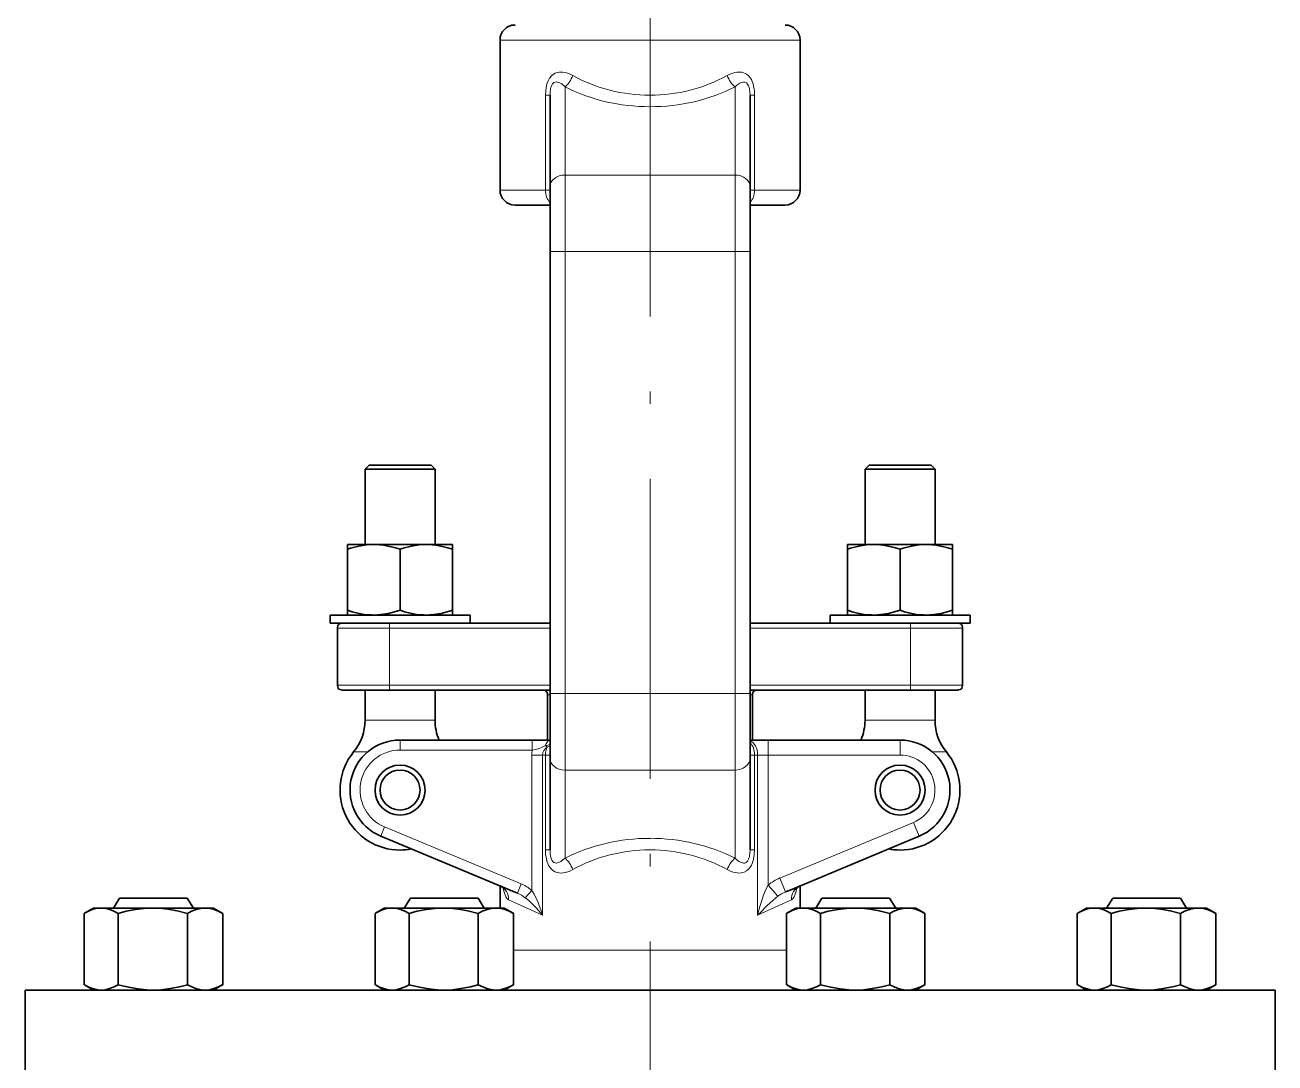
# Model space of a CAD drawing. Extents: x 0 to 420, y 0 to 297.
# Drawn here: x 44 to 94, y 207.3 to 248.8 of the extents above; entities that cross this region are included whole.
import ezdxf

# ---------------------------------------------------------------- set-up
doc = ezdxf.new("R2010")
doc.units = 0
doc.linetypes.add('DASHDOT', pattern=[18.5, 12, -3, 0.5, -3])

msp = doc.modelspace()

# ---------------------------------------------------------------- linework, layer by layer
at = {"color": 7, "linetype": 'DASHDOT', "lineweight": 13}
msp.add_line((69.037, 267.645), (69.037, 144.827), dxfattribs=at)
at = {"color": 7, "lineweight": 13, "ltscale": 0.15}
for p, q in [((63.037, 248.201), (69.037, 248.201)), ((69.037, 248.201), (75.037, 248.201))]:
    msp.add_line(p, q, dxfattribs=at)
at = {"color": 7, "lineweight": 35, "ltscale": 0.15}
for p, q in [((63.037, 248.201), (63.037, 242.201)), ((75.037, 248.201), (75.037, 242.201))]:
    msp.add_line(p, q, dxfattribs=at)
at = {"color": 7, "lineweight": 13, "ltscale": 0.088105}
for p, q in [((65.637, 242.8), (65.637, 246.324)), ((72.437, 242.8), (72.437, 246.324)), ((65.637, 219.002), (65.637, 215.478)), ((72.437, 219.002), (72.437, 215.478))]:
    msp.add_line(p, q, dxfattribs=at)
at = {"color": 7, "lineweight": 13, "ltscale": 0.09479}
for p, q in [((64.855, 242.201), (64.855, 245.993)), ((73.219, 242.201), (73.219, 245.993)), ((64.855, 215.809), (64.855, 219.601)), ((73.219, 215.809), (73.219, 219.601))]:
    msp.add_line(p, q, dxfattribs=at)
at = {"color": 7, "lineweight": 13, "ltscale": 0.004545}
for p, q in [((65.037, 245.993), (64.855, 245.993)), ((73.037, 245.993), (73.219, 245.993)), ((64.855, 242.201), (65.037, 242.201)), ((73.037, 242.201), (73.219, 242.201)), ((65.037, 219.601), (64.855, 219.601)), ((65.037, 215.809), (64.855, 215.809))]:
    msp.add_line(p, q, dxfattribs=at)
at = {"color": 7, "lineweight": 35, "ltscale": 0.091307}
for p, q in [((65.037, 242.34), (65.037, 245.993)), ((73.037, 242.34), (73.037, 245.993)), ((65.037, 219.462), (65.037, 215.809)), ((73.037, 219.462), (73.037, 215.809))]:
    msp.add_line(p, q, dxfattribs=at)
at = {"color": 7, "lineweight": 13, "ltscale": 0.076604}
for p, q in [((65.637, 242.8), (65.637, 239.736)), ((72.437, 242.8), (72.437, 239.736)), ((65.637, 222.066), (65.637, 219.002)), ((72.437, 222.066), (72.437, 219.002))]:
    msp.add_line(p, q, dxfattribs=at)
at = {"color": 7, "lineweight": 13, "ltscale": 0.17}
for p, q in [((72.437, 242.8), (65.637, 242.8)), ((72.437, 239.736), (65.637, 239.736)), ((72.437, 222.066), (65.637, 222.066)), ((72.437, 219.002), (65.637, 219.002))]:
    msp.add_line(p, q, dxfattribs=at)
at = {"color": 7, "lineweight": 13, "ltscale": 0.045455}
for p, q in [((63.037, 242.201), (64.855, 242.201)), ((73.219, 242.201), (75.037, 242.201))]:
    msp.add_line(p, q, dxfattribs=at)
at = {"color": 7, "lineweight": 35, "ltscale": 0.065114}
for p, q in [((65.037, 242.34), (65.037, 239.736)), ((73.037, 242.34), (73.037, 239.736)), ((65.037, 222.066), (65.037, 219.462)), ((73.037, 222.066), (73.037, 219.462))]:
    msp.add_line(p, q, dxfattribs=at)
at = {"color": 7, "lineweight": 35, "ltscale": 0.035}
for p, q in [((63.637, 241.601), (65.037, 241.601)), ((73.037, 241.601), (74.437, 241.601)), ((59.037, 231.041), (57.637, 231.041)), ((60.437, 231.041), (59.037, 231.041)), ((79.037, 231.041), (77.637, 231.041)), ((80.437, 231.041), (79.037, 231.041))]:
    msp.add_line(p, q, dxfattribs=at)
at = {"color": 7, "lineweight": 35, "ltscale": 0.441739}
for p, q in [((65.037, 239.736), (65.037, 222.066)), ((73.037, 239.736), (73.037, 222.066))]:
    msp.add_line(p, q, dxfattribs=at)
at = {"color": 7, "lineweight": 13, "ltscale": 0.015}
for p, q in [((65.037, 239.736), (65.637, 239.736)), ((72.437, 239.736), (73.037, 239.736)), ((65.037, 222.066), (65.637, 222.066)), ((72.437, 222.066), (73.037, 222.066)), ((73.77, 220.201), (73.77, 219.601)), ((79.037, 220.201), (79.037, 219.601)), ((79.806, 216.355), (79.575, 216.909)), ((74.463, 214.128), (74.232, 214.682))]:
    msp.add_line(p, q, dxfattribs=at)
at = {"color": 7, "lineweight": 13, "ltscale": 0.441739}
for p, q in [((65.637, 239.736), (65.637, 222.066)), ((72.437, 239.736), (72.437, 222.066))]:
    msp.add_line(p, q, dxfattribs=at)
at = {"color": 7, "lineweight": 35, "ltscale": 0.005657}
for p, q in [((57.797, 231.201), (57.637, 231.041)), ((60.437, 231.041), (60.277, 231.201)), ((77.797, 231.201), (77.637, 231.041)), ((80.437, 231.041), (80.277, 231.201))]:
    msp.add_line(p, q, dxfattribs=at)
at = {"color": 7, "lineweight": 35, "ltscale": 0.0755}
for p, q in [((57.637, 231.041), (57.637, 228.021)), ((60.437, 228.021), (60.437, 231.041)), ((77.637, 231.041), (77.637, 228.021)), ((80.437, 228.021), (80.437, 231.041))]:
    msp.add_line(p, q, dxfattribs=at)
at = {"color": 7, "lineweight": 35, "ltscale": 0.031}
for p, q in [((57.797, 231.201), (59.037, 231.201)), ((59.037, 231.201), (60.277, 231.201)), ((77.797, 231.201), (79.037, 231.201)), ((79.037, 231.201), (80.277, 231.201))]:
    msp.add_line(p, q, dxfattribs=at)
at = {"color": 7, "lineweight": 35, "ltscale": 0.02625}
for p, q in [((57.987, 228.021), (56.937, 228.021)), ((59.037, 228.021), (57.987, 228.021)), ((60.087, 228.021), (59.037, 228.021)), ((61.137, 228.021), (60.087, 228.021)), ((77.987, 228.021), (76.937, 228.021)), ((79.037, 228.021), (77.987, 228.021)), ((80.087, 228.021), (79.037, 228.021)), ((81.137, 228.021), (80.087, 228.021)), ((57.987, 225.201), (59.037, 225.201)), ((59.037, 225.201), (60.087, 225.201)), ((77.987, 225.201), (79.037, 225.201)), ((79.037, 225.201), (80.087, 225.201))]:
    msp.add_line(p, q, dxfattribs=at)
at = {"color": 7, "lineweight": 35, "ltscale": 0.004689}
for p, q in [((56.937, 227.833), (56.937, 228.021)), ((61.137, 228.021), (61.137, 227.833)), ((76.937, 227.833), (76.937, 228.021)), ((81.137, 228.021), (81.137, 227.833)), ((56.937, 225.201), (56.937, 225.389)), ((61.137, 225.389), (61.137, 225.201)), ((76.937, 225.201), (76.937, 225.389)), ((81.137, 225.389), (81.137, 225.201))]:
    msp.add_line(p, q, dxfattribs=at)
at = {"color": 7, "lineweight": 35, "ltscale": 0.061122}
for p, q in [((56.937, 227.833), (56.937, 225.389)), ((59.037, 227.833), (59.037, 225.389)), ((61.137, 227.833), (61.137, 225.389)), ((76.937, 227.833), (76.937, 225.389)), ((79.037, 227.833), (79.037, 225.389)), ((81.137, 227.833), (81.137, 225.389))]:
    msp.add_line(p, q, dxfattribs=at)
at = {"color": 7, "lineweight": 35, "ltscale": 0.14}
for p, q in [((61.837, 225.201), (56.237, 225.201)), ((81.837, 225.201), (76.237, 225.201)), ((61.837, 224.881), (56.237, 224.881)), ((81.837, 224.881), (76.237, 224.881)), ((63.437, 214.201), (58.268, 216.355)), ((74.637, 214.201), (79.806, 216.355))]:
    msp.add_line(p, q, dxfattribs=at)
at = {"color": 7, "lineweight": 35, "ltscale": 0.008}
for p, q in [((56.237, 225.201), (56.237, 224.881)), ((61.837, 224.881), (61.837, 225.201)), ((76.237, 225.201), (76.237, 224.881)), ((81.837, 224.881), (81.837, 225.201))]:
    msp.add_line(p, q, dxfattribs=at)
at = {"color": 7, "lineweight": 13, "ltscale": 0.051875}
for p, q in [((56.537, 224.681), (58.612, 224.681)), ((79.462, 224.681), (81.537, 224.681)), ((56.537, 222.401), (58.612, 222.401)), ((79.462, 222.401), (81.537, 222.401))]:
    msp.add_line(p, q, dxfattribs=at)
at = {"color": 7, "lineweight": 35, "ltscale": 0.057}
for p, q in [((56.537, 224.681), (56.537, 222.401)), ((81.537, 224.681), (81.537, 222.401))]:
    msp.add_line(p, q, dxfattribs=at)
at = {"color": 7, "lineweight": 13, "ltscale": 0.057}
for p, q in [((58.612, 224.681), (58.612, 222.401)), ((79.462, 224.681), (79.462, 222.401))]:
    msp.add_line(p, q, dxfattribs=at)
at = {"color": 7, "lineweight": 13, "ltscale": 0.160625}
for p, q in [((58.612, 224.681), (65.037, 224.681)), ((79.462, 224.681), (73.037, 224.681)), ((58.612, 222.401), (65.037, 222.401)), ((79.462, 222.401), (73.037, 222.401))]:
    msp.add_line(p, q, dxfattribs=at)
at = {"color": 7, "lineweight": 35, "ltscale": 0.120754}
for p, q in [((60.207, 224.881), (65.037, 224.881)), ((77.867, 224.881), (73.037, 224.881))]:
    msp.add_line(p, q, dxfattribs=at)
at = {"color": 7, "lineweight": 35, "ltscale": 0.047725}
for p, q in [((56.737, 222.201), (58.646, 222.201)), ((79.428, 222.201), (81.337, 222.201))]:
    msp.add_line(p, q, dxfattribs=at)
at = {"color": 7, "lineweight": 35, "ltscale": 0.005}
msp.add_line((57.437, 222.201), (57.637, 222.201), dxfattribs=at)
at = {"color": 7, "lineweight": 35, "ltscale": 0.030179}
for p, q in [((57.637, 222.201), (57.637, 220.994)), ((60.437, 220.994), (60.437, 222.201)), ((77.637, 222.201), (77.637, 220.994)), ((80.437, 220.994), (80.437, 222.201))]:
    msp.add_line(p, q, dxfattribs=at)
at = {"color": 7, "lineweight": 35, "ltscale": 0.159775}
for p, q in [((58.646, 222.201), (65.037, 222.201)), ((79.428, 222.201), (73.037, 222.201))]:
    msp.add_line(p, q, dxfattribs=at)
at = {"color": 7, "lineweight": 35, "ltscale": 0.045237}
for p, q in [((64.937, 222.01), (64.937, 220.201)), ((73.137, 222.01), (73.137, 220.201))]:
    msp.add_line(p, q, dxfattribs=at)
at = {"color": 7, "lineweight": 13, "ltscale": 2.44141e-05}
for p, q in [((64.938, 222.01), (64.937, 222.01)), ((73.136, 222.01), (73.137, 222.01))]:
    msp.add_line(p, q, dxfattribs=at)
at = {"color": 7, "lineweight": 13, "ltscale": 0.000151474}
for p, q in [((64.944, 222.01), (64.938, 222.01)), ((73.13, 222.01), (73.136, 222.01))]:
    msp.add_line(p, q, dxfattribs=at)
at = {"color": 7, "lineweight": 13, "ltscale": 0.002324}
for p, q in [((65.037, 222.01), (64.944, 222.01)), ((73.13, 222.01), (73.037, 222.01))]:
    msp.add_line(p, q, dxfattribs=at)
at = {"color": 7, "lineweight": 13, "ltscale": 0.021035}
for p, q in [((58.478, 220.994), (57.637, 220.994)), ((78.478, 220.994), (77.637, 220.994))]:
    msp.add_line(p, q, dxfattribs=at)
at = {"color": 7, "lineweight": 13, "ltscale": 0.003027}
for p, q in [((58.599, 220.994), (58.478, 220.994)), ((78.599, 220.994), (78.478, 220.994))]:
    msp.add_line(p, q, dxfattribs=at)
at = {"color": 7, "lineweight": 13, "ltscale": 0.006308}
for p, q in [((58.852, 220.994), (58.599, 220.994)), ((78.852, 220.994), (78.599, 220.994))]:
    msp.add_line(p, q, dxfattribs=at)
at = {"color": 7, "lineweight": 13, "ltscale": 0.003119}
for p, q in [((58.977, 220.994), (58.852, 220.994)), ((78.977, 220.994), (78.852, 220.994))]:
    msp.add_line(p, q, dxfattribs=at)
at = {"color": 7, "lineweight": 13, "ltscale": 0.001511}
for p, q in [((59.037, 220.994), (58.977, 220.994)), ((79.037, 220.994), (78.977, 220.994))]:
    msp.add_line(p, q, dxfattribs=at)
at = {"color": 7, "lineweight": 13, "ltscale": 0.035}
for p, q in [((60.437, 220.994), (59.037, 220.994)), ((80.437, 220.994), (79.037, 220.994))]:
    msp.add_line(p, q, dxfattribs=at)
at = {"color": 7, "lineweight": 35, "ltscale": 0.132264}
msp.add_line((59.037, 220.201), (64.328, 220.201), dxfattribs=at)
at = {"color": 7, "lineweight": 13, "ltscale": 0.01}
for p, q in [((59.037, 220.201), (59.037, 219.801)), ((64.328, 220.201), (64.328, 219.801)), ((58.268, 216.355), (58.422, 216.724)), ((63.736, 214.076), (63.89, 214.446))]:
    msp.add_line(p, q, dxfattribs=at)
at = {"color": 7, "lineweight": 35, "ltscale": 0.017736}
msp.add_line((64.328, 220.201), (65.037, 220.201), dxfattribs=at)
at = {"color": 7, "lineweight": 35, "ltscale": 0.018322}
msp.add_line((73.77, 220.201), (73.037, 220.201), dxfattribs=at)
at = {"color": 7, "lineweight": 35, "ltscale": 0.131678}
msp.add_line((73.77, 220.201), (79.037, 220.201), dxfattribs=at)
at = {"color": 7, "lineweight": 13, "ltscale": 0.013966}
for p, q in [((57.741, 219.724), (57.182, 219.724)), ((80.892, 219.724), (80.333, 219.724))]:
    msp.add_line(p, q, dxfattribs=at)
at = {"color": 7, "lineweight": 13, "ltscale": 0.132264}
msp.add_line((59.037, 219.801), (64.328, 219.801), dxfattribs=at)
at = {"color": 7, "lineweight": 13, "ltscale": 0.135312}
msp.add_line((64.304, 214.189), (64.304, 219.601), dxfattribs=at)
at = {"color": 7, "lineweight": 13, "ltscale": 0.010756}
for p, q in [((64.304, 219.601), (64.734, 219.601)), ((73.77, 219.601), (73.34, 219.601))]:
    msp.add_line(p, q, dxfattribs=at)
at = {"color": 7, "lineweight": 13, "ltscale": 0.00302}
for p, q in [((64.855, 219.601), (64.734, 219.601)), ((73.34, 219.601), (73.219, 219.601))]:
    msp.add_line(p, q, dxfattribs=at)
at = {"color": 7, "lineweight": 13, "ltscale": 0.160283}
for p, q in [((64.734, 213.19), (64.734, 219.601)), ((73.34, 213.19), (73.34, 219.601))]:
    msp.add_line(p, q, dxfattribs=at)
at = {"color": 7, "lineweight": 13, "ltscale": 0.002083}
msp.add_line((64.858, 219.977), (64.92, 219.921), dxfattribs=at)
at = {"color": 7, "lineweight": 13, "ltscale": 9.23157e-05}
msp.add_line((73.041, 219.601), (73.037, 219.601), dxfattribs=at)
at = {"color": 7, "lineweight": 13, "ltscale": 0.004453}
msp.add_line((73.219, 219.601), (73.041, 219.601), dxfattribs=at)
at = {"color": 7, "lineweight": 13, "ltscale": 0.130071}
msp.add_line((73.77, 214.398), (73.77, 219.601), dxfattribs=at)
at = {"color": 7, "lineweight": 13, "ltscale": 0.131678}
msp.add_line((73.77, 219.601), (79.037, 219.601), dxfattribs=at)
at = {"color": 7, "lineweight": 13, "ltscale": 0.148099}
msp.add_line((63.89, 214.446), (58.422, 216.724), dxfattribs=at)
at = {"color": 7, "lineweight": 13, "ltscale": 0.14471}
msp.add_line((79.575, 216.909), (74.232, 214.682), dxfattribs=at)
at = {"color": 7, "lineweight": 13, "ltscale": 0.004546}
msp.add_line((73.037, 215.809), (73.219, 215.809), dxfattribs=at)
at = {"color": 7, "lineweight": 35, "ltscale": 0.022167}
msp.add_line((63.037, 213.481), (63.037, 214.368), dxfattribs=at)
at = {"color": 7, "lineweight": 35, "ltscale": 0.008099}
msp.add_line((63.437, 214.201), (63.736, 214.076), dxfattribs=at)
at = {"color": 7, "lineweight": 13, "ltscale": 0.009715}
msp.add_line((64.304, 214.189), (64.049, 213.895), dxfattribs=at)
at = {"color": 7, "lineweight": 13, "ltscale": 0.014647}
msp.add_line((73.77, 214.398), (74.15, 213.952), dxfattribs=at)
at = {"color": 7, "lineweight": 35, "ltscale": 0.00471}
msp.add_line((74.637, 214.201), (74.463, 214.128), dxfattribs=at)
at = {"color": 7, "lineweight": 35, "ltscale": 0.022166}
msp.add_line((75.037, 213.481), (75.037, 214.368), dxfattribs=at)
at = {"color": 7, "lineweight": 35, "ltscale": 0.011736}
for p, q in [((47.819, 213.881), (47.574, 213.481)), ((50.528, 213.881), (50.774, 213.481)), ((59.455, 213.881), (59.209, 213.481)), ((62.164, 213.881), (62.409, 213.481)), ((75.91, 213.881), (75.665, 213.481)), ((78.619, 213.881), (78.865, 213.481)), ((87.546, 213.881), (87.3, 213.481)), ((90.255, 213.881), (90.5, 213.481))]:
    msp.add_line(p, q, dxfattribs=at)
at = {"color": 7, "lineweight": 35, "ltscale": 0.0335}
for p, q in [((47.819, 213.881), (49.159, 213.881)), ((59.455, 213.881), (60.795, 213.881)), ((75.91, 213.881), (77.25, 213.881)), ((87.546, 213.881), (88.886, 213.881))]:
    msp.add_line(p, q, dxfattribs=at)
at = {"color": 7, "lineweight": 35, "ltscale": 0.034231}
for p, q in [((49.159, 213.881), (50.528, 213.881)), ((60.795, 213.881), (62.164, 213.881)), ((77.25, 213.881), (78.619, 213.881)), ((88.886, 213.881), (90.255, 213.881))]:
    msp.add_line(p, q, dxfattribs=at)
at = {"color": 7, "lineweight": 13, "ltscale": 0.009795}
for p, q in [((63.736, 213.647), (63.38, 213.81)), ((74.338, 213.647), (74.694, 213.81))]:
    msp.add_line(p, q, dxfattribs=at)
at = {"color": 7, "lineweight": 13, "ltscale": 0.027448}
for p, q in [((64.734, 213.19), (63.736, 213.647)), ((73.34, 213.19), (74.338, 213.647))]:
    msp.add_line(p, q, dxfattribs=at)
at = {"color": 7, "lineweight": 35, "ltscale": 0.000489865}
for p, q in [((46.419, 213.276), (46.402, 213.267)), ((58.055, 213.276), (58.038, 213.267)), ((63.563, 213.276), (63.58, 213.267))]:
    msp.add_line(p, q, dxfattribs=at)
at = {"color": 7, "lineweight": 35, "ltscale": 0.071282}
for p, q in [((46.402, 210.415), (46.402, 213.267)), ((47.762, 210.415), (47.762, 213.267)), ((50.533, 210.415), (50.533, 213.267)), ((51.945, 210.415), (51.945, 213.267)), ((58.038, 210.415), (58.038, 213.267)), ((59.398, 210.415), (59.398, 213.267)), ((62.169, 210.415), (62.169, 213.267)), ((63.58, 210.415), (63.58, 213.267)), ((74.494, 210.415), (74.494, 213.267)), ((75.853, 210.415), (75.853, 213.267)), ((78.624, 210.415), (78.624, 213.267)), ((80.036, 210.415), (80.036, 213.267)), ((86.129, 210.415), (86.129, 213.267)), ((87.489, 210.415), (87.489, 213.267)), ((90.26, 210.415), (90.26, 213.267)), ((91.671, 210.415), (91.671, 213.267))]:
    msp.add_line(p, q, dxfattribs=at)
at = {"color": 7, "lineweight": 35, "ltscale": 0.010225}
for p, q in [((46.774, 213.481), (46.419, 213.276)), ((51.574, 213.481), (51.928, 213.276)), ((58.409, 213.481), (58.055, 213.276)), ((63.209, 213.481), (63.563, 213.276)), ((74.865, 213.481), (74.51, 213.276)), ((79.665, 213.481), (80.019, 213.276)), ((86.5, 213.481), (86.146, 213.276)), ((91.3, 213.481), (91.655, 213.276)), ((46.774, 210.201), (46.419, 210.405)), ((51.574, 210.201), (51.928, 210.405)), ((58.409, 210.201), (58.055, 210.405)), ((63.209, 210.201), (63.563, 210.405)), ((74.865, 210.201), (74.51, 210.405)), ((79.665, 210.201), (80.019, 210.405)), ((86.5, 210.201), (86.146, 210.405)), ((91.3, 210.201), (91.655, 210.405))]:
    msp.add_line(p, q, dxfattribs=at)
at = {"color": 7, "lineweight": 35, "ltscale": 0.007717}
for p, q in [((47.082, 213.481), (46.774, 213.481)), ((58.718, 213.481), (58.409, 213.481)), ((75.173, 213.481), (74.865, 213.481))]:
    msp.add_line(p, q, dxfattribs=at)
at = {"color": 7, "lineweight": 35, "ltscale": 0.051635}
msp.add_line((49.148, 213.481), (47.082, 213.481), dxfattribs=at)
at = {"color": 7, "lineweight": 35, "ltscale": 0.052283}
for p, q in [((51.239, 213.481), (49.148, 213.481)), ((62.875, 213.481), (60.783, 213.481)), ((79.33, 213.481), (77.239, 213.481)), ((90.966, 213.481), (88.874, 213.481))]:
    msp.add_line(p, q, dxfattribs=at)
at = {"color": 7, "lineweight": 35, "ltscale": 0.008362}
for p, q in [((51.573, 213.481), (51.239, 213.481)), ((63.209, 213.481), (62.875, 213.481)), ((79.665, 213.481), (79.33, 213.481)), ((91.3, 213.481), (90.966, 213.481))]:
    msp.add_line(p, q, dxfattribs=at)
at = {"color": 7, "lineweight": 35, "ltscale": 0.000489782}
for p, q in [((51.928, 213.276), (51.945, 213.267)), ((86.146, 213.276), (86.129, 213.267)), ((91.655, 213.276), (91.671, 213.267))]:
    msp.add_line(p, q, dxfattribs=at)
at = {"color": 7, "lineweight": 35, "ltscale": 0.051634}
for p, q in [((60.783, 213.481), (58.718, 213.481)), ((77.239, 213.481), (75.173, 213.481)), ((88.874, 213.481), (86.809, 213.481))]:
    msp.add_line(p, q, dxfattribs=at)
at = {"color": 7, "lineweight": 35, "ltscale": 0.000489947}
for p, q in [((74.51, 213.276), (74.494, 213.267)), ((80.019, 213.276), (80.036, 213.267))]:
    msp.add_line(p, q, dxfattribs=at)
at = {"color": 7, "lineweight": 35, "ltscale": 0.007718}
msp.add_line((86.809, 213.481), (86.5, 213.481), dxfattribs=at)
at = {"color": 7, "lineweight": 13, "ltscale": 0.136414}
for p, q in [((69.037, 211.801), (63.58, 211.801)), ((74.494, 211.801), (69.037, 211.801))]:
    msp.add_line(p, q, dxfattribs=at)
at = {"color": 7, "lineweight": 35}
for p, q in [((69.037, 210.201), (44.037, 210.201)), ((94.037, 210.201), (69.037, 210.201))]:
    msp.add_line(p, q, dxfattribs=at)
at = {"color": 7, "lineweight": 35, "ltscale": 0.11}
for p, q in [((44.037, 205.801), (44.037, 210.201)), ((94.037, 205.801), (94.037, 210.201))]:
    msp.add_line(p, q, dxfattribs=at)
at = {"color": 7, "lineweight": 35, "ltscale": 0.000489673}
for p, q in [((46.402, 210.415), (46.419, 210.405)), ((58.038, 210.415), (58.055, 210.405)), ((63.58, 210.415), (63.563, 210.405))]:
    msp.add_line(p, q, dxfattribs=at)
at = {"color": 7, "lineweight": 35, "ltscale": 0.00048959}
for p, q in [((51.945, 210.415), (51.928, 210.405)), ((86.129, 210.415), (86.146, 210.405)), ((91.671, 210.415), (91.655, 210.405))]:
    msp.add_line(p, q, dxfattribs=at)
at = {"color": 7, "lineweight": 35, "ltscale": 0.000489755}
for p, q in [((74.494, 210.415), (74.51, 210.405)), ((80.036, 210.415), (80.019, 210.405))]:
    msp.add_line(p, q, dxfattribs=at)
at = {"color": 7, "lineweight": 13}
for points in [[(64.855, 245.993), (64.864, 246.184), (64.895, 246.376), (64.921, 246.472), (64.957, 246.563), (65.018, 246.675), (65.097, 246.771), (65.182, 246.838), (65.25, 246.875), (65.322, 246.9), (65.398, 246.915), (65.474, 246.92), (65.556, 246.916), (65.637, 246.903), (65.795, 246.855), (65.946, 246.784)], [(65.037, 245.993), (65.042, 246.126), (65.059, 246.255), (65.094, 246.372), (65.134, 246.444), (65.187, 246.495), (65.249, 246.52), (65.291, 246.523), (65.334, 246.518), (65.42, 246.488), (65.477, 246.456), (65.532, 246.418), (65.637, 246.324)], [(72.128, 246.784), (72.275, 246.854), (72.428, 246.901), (72.507, 246.915), (72.586, 246.92), (72.717, 246.908), (72.781, 246.891), (72.844, 246.865), (72.9, 246.833), (72.953, 246.793), (73.002, 246.744), (73.047, 246.688), (73.092, 246.615), (73.129, 246.537), (73.16, 246.449), (73.183, 246.359), (73.211, 246.176), (73.219, 245.993)], [(72.437, 246.324), (72.509, 246.391), (72.585, 246.448), (72.636, 246.479), (72.689, 246.503), (72.761, 246.521), (72.831, 246.518), (72.892, 246.491), (72.943, 246.439), (72.982, 246.367), (73.002, 246.308), (73.017, 246.244), (73.033, 246.12), (73.037, 245.993)], [(58.645, 224.881), (58.638, 224.878), (58.633, 224.872), (58.628, 224.86), (58.62, 224.83), (58.615, 224.786), (58.612, 224.681)], [(79.429, 224.881), (79.436, 224.878), (79.441, 224.872), (79.446, 224.86), (79.454, 224.83), (79.459, 224.786), (79.462, 224.681)], [(58.612, 222.401), (58.615, 222.293), (58.621, 222.246), (58.63, 222.216), (58.636, 222.206), (58.642, 222.202), (58.646, 222.201)], [(64.806, 222.201), (64.844, 222.187), (64.878, 222.166), (64.923, 222.112), (64.939, 222.063), (64.944, 222.01)], [(73.267, 222.201), (73.218, 222.181), (73.178, 222.151), (73.151, 222.112), (73.135, 222.065), (73.13, 222.01)], [(73.274, 222.201), (73.236, 222.187), (73.202, 222.166), (73.157, 222.112), (73.141, 222.063), (73.136, 222.01)], [(79.462, 222.401), (79.458, 222.293), (79.453, 222.246), (79.444, 222.216), (79.438, 222.206), (79.432, 222.202), (79.428, 222.201)], [(64.328, 219.801), (64.465, 219.826), (64.599, 219.865), (64.669, 219.892), (64.858, 219.977)], [(64.734, 219.601), (64.749, 219.697), (64.792, 219.786), (64.858, 219.867), (64.92, 219.921)], [(65.946, 215.018), (65.799, 214.948), (65.645, 214.901), (65.562, 214.887), (65.478, 214.882), (65.404, 214.886), (65.331, 214.9), (65.231, 214.936), (65.138, 214.995), (65.079, 215.049), (65.027, 215.114), (64.982, 215.187), (64.945, 215.265), (64.914, 215.353), (64.891, 215.443), (64.863, 215.626), (64.855, 215.809)], [(65.637, 215.478), (65.556, 215.404), (65.471, 215.342), (65.385, 215.299), (65.342, 215.286), (65.298, 215.279), (65.242, 215.284), (65.19, 215.305), (65.145, 215.345), (65.106, 215.402), (65.078, 215.473), (65.058, 215.55), (65.042, 215.678), (65.037, 215.809)], [(73.219, 215.809), (73.21, 215.618), (73.179, 215.425), (73.13, 215.269), (73.096, 215.195), (73.055, 215.126), (72.981, 215.035), (72.892, 214.964), (72.797, 214.917), (72.697, 214.89), (72.595, 214.882), (72.518, 214.886), (72.442, 214.898), (72.361, 214.918), (72.282, 214.946), (72.128, 215.018)], [(73.037, 215.809), (73.032, 215.676), (73.015, 215.547), (72.98, 215.43), (72.94, 215.358), (72.887, 215.307), (72.825, 215.282), (72.783, 215.279), (72.74, 215.284), (72.654, 215.314), (72.597, 215.346), (72.542, 215.384), (72.437, 215.478)], [(63.164, 214.288), (63.191, 214.152), (63.225, 214.031), (63.269, 213.929), (63.323, 213.852), (63.38, 213.81)], [(64.304, 214.189), (64.397, 214.039), (64.476, 213.887), (64.544, 213.737), (64.605, 213.586), (64.666, 213.412), (64.734, 213.19)], [(73.34, 213.19), (73.431, 213.546), (73.505, 213.785), (73.57, 213.967), (73.644, 214.15), (73.703, 214.274), (73.77, 214.398)], [(74.909, 214.288), (74.883, 214.152), (74.848, 214.031), (74.805, 213.929), (74.751, 213.852), (74.694, 213.81)], [(64.049, 213.895), (64.175, 213.792), (64.29, 213.686), (64.495, 213.473), (64.734, 213.19)], [(73.34, 213.19), (73.411, 213.267), (73.711, 213.574), (73.959, 213.801), (74.15, 213.952)]]:
    msp.add_lwpolyline(points, dxfattribs=at)
at = {"color": 7, "lineweight": 35}
for points in [[(57.987, 228.021), (57.698, 228.006), (57.395, 227.958), (57.06, 227.873), (56.937, 227.833)], [(59.037, 227.833), (58.855, 227.89), (58.686, 227.935), (58.374, 227.994), (58.082, 228.019), (57.987, 228.021)], [(60.087, 228.021), (59.798, 228.006), (59.495, 227.958), (59.16, 227.873), (59.037, 227.833)], [(61.137, 227.833), (60.955, 227.89), (60.786, 227.935), (60.474, 227.994), (60.182, 228.019), (60.087, 228.021)], [(77.987, 228.021), (77.698, 228.006), (77.395, 227.958), (77.06, 227.873), (76.937, 227.833)], [(79.037, 227.833), (78.855, 227.89), (78.686, 227.935), (78.374, 227.994), (78.082, 228.019), (77.987, 228.021)], [(80.087, 228.021), (79.798, 228.006), (79.495, 227.958), (79.16, 227.873), (79.037, 227.833)], [(81.137, 227.833), (80.955, 227.89), (80.786, 227.935), (80.474, 227.994), (80.182, 228.019), (80.087, 228.021)], [(56.937, 225.389), (57.119, 225.332), (57.288, 225.287), (57.599, 225.228), (57.892, 225.203), (57.987, 225.201)], [(57.987, 225.201), (58.276, 225.216), (58.579, 225.263), (58.914, 225.349), (59.037, 225.389)], [(59.037, 225.389), (59.219, 225.332), (59.388, 225.287), (59.699, 225.228), (59.992, 225.203), (60.087, 225.201)], [(60.087, 225.201), (60.376, 225.216), (60.679, 225.263), (61.014, 225.349), (61.137, 225.389)], [(76.937, 225.389), (77.119, 225.332), (77.288, 225.287), (77.599, 225.228), (77.892, 225.203), (77.987, 225.201)], [(77.987, 225.201), (78.276, 225.216), (78.579, 225.263), (78.914, 225.349), (79.037, 225.389)], [(79.037, 225.389), (79.219, 225.332), (79.388, 225.287), (79.699, 225.228), (79.992, 225.203), (80.087, 225.201)], [(80.087, 225.201), (80.376, 225.216), (80.679, 225.263), (81.014, 225.349), (81.137, 225.389)], [(56.737, 224.881), (56.671, 224.874), (56.618, 224.855), (56.578, 224.821), (56.552, 224.775), (56.539, 224.716), (56.537, 224.681)], [(81.337, 224.881), (81.403, 224.874), (81.456, 224.855), (81.496, 224.821), (81.522, 224.775), (81.535, 224.716), (81.537, 224.681)], [(56.537, 222.401), (56.544, 222.335), (56.563, 222.282), (56.596, 222.242), (56.643, 222.216), (56.702, 222.203), (56.737, 222.201)], [(64.799, 222.201), (64.837, 222.187), (64.871, 222.166), (64.916, 222.112), (64.932, 222.063), (64.937, 222.01)], [(73.275, 222.201), (73.237, 222.187), (73.203, 222.166), (73.158, 222.112), (73.142, 222.063), (73.137, 222.01)], [(81.537, 222.401), (81.53, 222.335), (81.511, 222.282), (81.477, 222.242), (81.431, 222.216), (81.372, 222.203), (81.337, 222.201)], [(63.21, 214.231), (63.15, 214.301), (63.066, 214.355), (63.045, 214.364)], [(75.029, 214.364), (74.941, 214.314), (74.879, 214.254), (74.863, 214.231)], [(47.082, 213.481), (46.945, 213.472), (46.805, 213.443), (46.657, 213.393), (46.497, 213.319), (46.419, 213.276)], [(47.762, 213.267), (47.589, 213.358), (47.432, 213.421), (47.285, 213.461), (47.144, 213.479), (47.082, 213.481)], [(49.148, 213.481), (48.809, 213.467), (48.458, 213.425), (48.079, 213.35), (47.762, 213.267)], [(50.533, 213.267), (50.119, 213.372), (49.747, 213.438), (49.4, 213.473), (49.148, 213.481)], [(51.239, 213.481), (51.067, 213.467), (50.888, 213.425), (50.694, 213.35), (50.533, 213.267)], [(51.945, 213.267), (51.765, 213.358), (51.602, 213.421), (51.45, 213.461), (51.303, 213.479), (51.239, 213.481)], [(58.718, 213.481), (58.581, 213.472), (58.441, 213.443), (58.293, 213.393), (58.132, 213.319), (58.055, 213.276)], [(59.398, 213.267), (59.224, 213.358), (59.067, 213.421), (58.921, 213.461), (58.78, 213.479), (58.718, 213.481)], [(60.783, 213.481), (60.445, 213.467), (60.094, 213.425), (59.714, 213.35), (59.398, 213.267)], [(62.169, 213.267), (61.755, 213.372), (61.383, 213.438), (61.036, 213.473), (60.783, 213.481)], [(62.875, 213.481), (62.702, 213.467), (62.524, 213.425), (62.33, 213.35), (62.169, 213.267)], [(63.58, 213.267), (63.4, 213.358), (63.237, 213.421), (63.085, 213.461), (62.939, 213.479), (62.875, 213.481)], [(75.173, 213.481), (75.036, 213.472), (74.896, 213.443), (74.748, 213.393), (74.588, 213.319), (74.51, 213.276)], [(75.853, 213.267), (75.68, 213.358), (75.523, 213.421), (75.376, 213.461), (75.235, 213.479), (75.173, 213.481)], [(77.239, 213.481), (76.9, 213.467), (76.549, 213.425), (76.17, 213.35), (75.853, 213.267)], [(78.624, 213.267), (78.21, 213.372), (77.839, 213.438), (77.491, 213.473), (77.239, 213.481)], [(79.33, 213.481), (79.158, 213.467), (78.979, 213.425), (78.785, 213.35), (78.624, 213.267)], [(80.036, 213.267), (79.856, 213.358), (79.693, 213.421), (79.541, 213.461), (79.394, 213.479), (79.33, 213.481)], [(86.809, 213.481), (86.672, 213.472), (86.532, 213.443), (86.384, 213.393), (86.223, 213.319), (86.146, 213.276)], [(87.489, 213.267), (87.316, 213.358), (87.159, 213.421), (87.012, 213.461), (86.871, 213.479), (86.809, 213.481)], [(88.874, 213.481), (88.536, 213.467), (88.185, 213.425), (87.805, 213.35), (87.489, 213.267)], [(90.26, 213.267), (89.846, 213.372), (89.474, 213.438), (89.127, 213.473), (88.874, 213.481)], [(90.966, 213.481), (90.794, 213.467), (90.615, 213.425), (90.421, 213.35), (90.26, 213.267)], [(91.671, 213.267), (91.492, 213.358), (91.329, 213.421), (91.176, 213.461), (91.03, 213.479), (90.966, 213.481)], [(46.419, 210.405), (46.588, 210.318), (46.74, 210.258), (46.884, 210.221), (47.022, 210.203), (47.082, 210.201)], [(47.082, 210.201), (47.248, 210.215), (47.42, 210.257), (47.607, 210.332), (47.762, 210.415)], [(47.762, 210.415), (48.175, 210.31), (48.545, 210.244), (48.892, 210.209), (49.143, 210.201)], [(49.148, 210.201), (49.486, 210.215), (49.837, 210.257), (50.217, 210.332), (50.533, 210.415)], [(50.533, 210.415), (50.712, 210.324), (50.875, 210.261), (51.027, 210.222), (51.172, 210.203), (51.236, 210.201)], [(51.239, 210.201), (51.411, 210.215), (51.59, 210.257), (51.783, 210.332), (51.945, 210.415)], [(58.055, 210.405), (58.223, 210.318), (58.376, 210.258), (58.519, 210.221), (58.657, 210.203), (58.718, 210.201)], [(58.718, 210.201), (58.884, 210.215), (59.056, 210.257), (59.243, 210.332), (59.398, 210.415)], [(59.398, 210.415), (59.812, 210.31), (60.183, 210.244), (60.531, 210.209), (60.783, 210.201)], [(60.783, 210.201), (61.122, 210.215), (61.473, 210.257), (61.852, 210.332), (62.169, 210.415)], [(62.169, 210.415), (62.349, 210.324), (62.512, 210.261), (62.664, 210.221), (62.81, 210.203), (62.875, 210.201)], [(62.875, 210.201), (63.047, 210.215), (63.226, 210.257), (63.419, 210.332), (63.58, 210.415)], [(74.51, 210.405), (74.679, 210.318), (74.832, 210.258), (74.975, 210.221), (75.113, 210.203), (75.173, 210.201)], [(75.173, 210.201), (75.339, 210.215), (75.511, 210.257), (75.698, 210.332), (75.853, 210.415)], [(75.853, 210.415), (76.267, 210.31), (76.639, 210.244), (76.986, 210.209), (77.239, 210.201)], [(77.239, 210.201), (77.577, 210.215), (77.928, 210.257), (78.308, 210.332), (78.624, 210.415)], [(78.624, 210.415), (78.804, 210.324), (78.967, 210.261), (79.119, 210.221), (79.266, 210.203), (79.33, 210.201)], [(79.33, 210.201), (79.502, 210.215), (79.681, 210.257), (79.875, 210.332), (80.036, 210.415)], [(86.146, 210.405), (86.314, 210.318), (86.467, 210.258), (86.611, 210.221), (86.749, 210.203), (86.809, 210.201)], [(86.809, 210.201), (86.975, 210.215), (87.147, 210.257), (87.334, 210.332), (87.489, 210.415)], [(87.489, 210.415), (87.903, 210.31), (88.275, 210.244), (88.622, 210.209), (88.874, 210.201)], [(88.874, 210.201), (89.213, 210.215), (89.564, 210.257), (89.943, 210.332), (90.26, 210.415)], [(90.26, 210.415), (90.44, 210.324), (90.603, 210.261), (90.755, 210.221), (90.902, 210.203), (90.966, 210.201)], [(90.966, 210.201), (91.138, 210.215), (91.317, 210.257), (91.51, 210.332), (91.671, 210.415)]]:
    msp.add_lwpolyline(points, dxfattribs=at)
for centre, radius in [((59.037, 218.201), 1), ((59.037, 218.201), 0.8), ((79.037, 218.201), 1), ((79.037, 218.201), 0.8)]:
    msp.add_circle(centre, radius, dxfattribs=at)
for centre, radius, start, end in [((63.637, 248.201), 0.6, 90, 180), ((74.437, 248.201), 0.6, 0, 90), ((63.637, 242.201), 0.6, 180, 270), ((74.437, 242.201), 0.6, 270, 360), ((55.637, 220.994), 2, 320.5994, 0), ((62.437, 220.994), 2, 180, 203.3547), ((75.637, 220.994), 2, 336.6453, 360), ((82.437, 220.994), 2, 180, 219.4006), ((59.037, 218.201), 2, 90, 247.3801), ((79.037, 218.201), 2, 292.6199, 90), ((59.037, 218.201), 2.4, 140.5994, 270), ((79.037, 218.201), 2.4, 270, 39.4006), ((59.037, 218.201), 2.4, 270, 280.9375), ((79.037, 218.201), 2.4, 259.0624, 270)]:
    msp.add_arc(centre, radius, start, end, dxfattribs=at)
at = {"color": 7, "lineweight": 13}
for centre, radius, start, end in [((64.611, 221.214), 1.261, 281.2839, 289.7327), ((59.037, 218.201), 1.6, 90, 247.3801), ((65.173, 219.6), 0.869, 166.6579, 179.9685), ((64.739, 220.646), 0.747, 284.0073, 293.5144), ((79.037, 218.201), 1.4, 292.6199, 90), ((74.91, 213.062), 1.757, 112.6945, 130.4681), ((63.186, 212.765), 1.422, 52.6322, 67.2525), ((63.299, 213.031), 1.533, 49.0219, 67.3266), ((75.07, 212.684), 1.567, 112.8038, 125.9691)]:
    msp.add_arc(centre, radius, start, end, dxfattribs=at)
for centre, major_axis, ratio, start_param, end_param in [((65.637, 246.784), (-0.27, -0.536), 0.472864, 0.81759, 1.804905), ((69.04, 251.541), (6.006, 0.02), 0.923818, 4.16822, 4.708866), ((69.04, 251.521), (5.994, 0.017), 0.922258, 4.709279, 5.250962), ((72.437, 246.784), (0.27, -0.536), 0.472865, 4.47828, 5.465599), ((69.036, 251.068), (6.598, -0.002), 0.83893, 4.17152, 4.712832), ((69.037, 251.072), (6.601, -0.001), 0.839206, 4.712601, 5.253712), ((65.637, 242.34), (-0.6, 0), 0.766044, 4.712389, 6.283185), ((72.437, 242.34), (-0.6, 0), 0.766044, 3.141593, 4.712389), ((65.273, 242.201), (0, -0.6), 0.69697, 4.712389, 5.68249), ((72.801, 242.201), (0, 0.6), 0.69697, 3.742288, 4.712389), ((65.053, 219.801), (0, -0.4), 0.541844, 3.21342, 4.256152), ((72.909, 219.601), (0, 0.6), 0.717101, 4.712389, 5.981953), ((72.801, 219.601), (0, 0.6), 0.69697, 4.712389, 5.68249), ((65.273, 219.601), (0, 0.6), 0.69697, 1.007691, 1.570796), ((65.637, 219.462), (-0.6, 0), 0.766044, 0, 1.570796), ((72.437, 219.462), (-0.6, 0), 0.766044, 1.570796, 3.141593), ((69.036, 210.734), (6.598, 0.002), 0.83893, 1.570353, 2.111665), ((69.037, 210.73), (6.601, 0.001), 0.839206, 1.029474, 1.570584), ((69.04, 210.261), (6.006, -0.02), 0.923818, 1.57432, 2.114966), ((69.04, 210.281), (5.994, -0.017), 0.922258, 1.032224, 1.573907), ((65.637, 215.018), (0.27, -0.536), 0.472865, 1.336688, 2.324003), ((72.437, 215.018), (-0.27, -0.536), 0.472864, 3.959184, 4.946497), ((62.814, 213.81), (-0.231, -0.554), 0.933845, 1.941873, 3.141593), ((75.259, 213.81), (0.231, -0.554), 0.933845, 3.141593, 4.341312)]:
    msp.add_ellipse(centre, major_axis=major_axis, ratio=ratio, start_param=start_param, end_param=end_param, dxfattribs=at)

doc.saveas('drawing.dxf')
